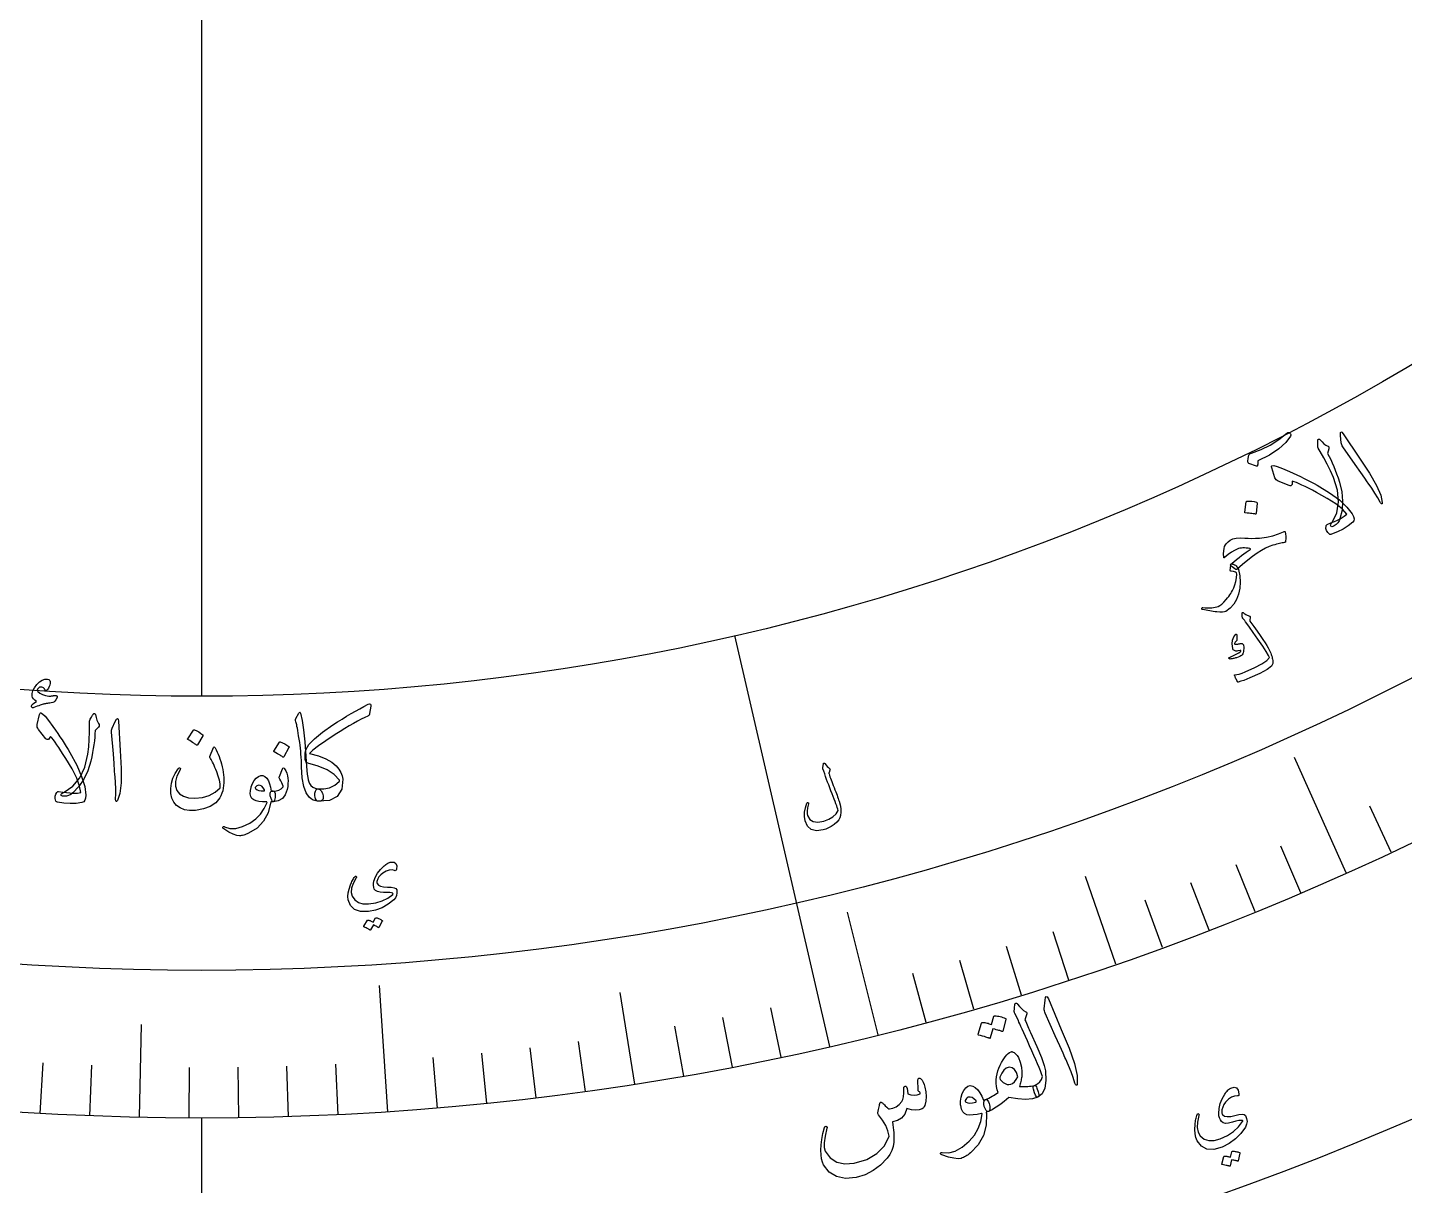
# Model space of a CAD drawing. Header units: millimetres. Extents: x -92 to 92, y -92 to 120.
# Drawn here: x -4.59 to 31.66, y -75.31 to -44.84 of the extents above; entities that cross this region are included whole.
import ezdxf

# ---------------------------------------------------------------- set-up
doc = ezdxf.new("R2010")
doc.units = ezdxf.units.MM
for name, color, linetype in [('ENGRAVE', 7, 'Continuous'), ('ENGRAVE_FINE', 8, 'Continuous'), ('TEXT', 5, 'Continuous')]:
    doc.layers.add(name, color=color, linetype=linetype)

msp = doc.modelspace()

# ---------------------------------------------------------------- linework, layer by layer
at = {"layer": 'ENGRAVE'}
for points in [[(0, -62.4375), (0, 62.4375)], [(16.5289, -71.6558), (14.034, -60.8399)], [(30.1245, -67.0841), (28.7604, -64.0464)], [(24.0598, -69.4902), (23.2609, -67.1826)], [(17.7999, -71.3507), (16.9939, -68.1198)], [(4.8979, -73.3742), (4.6761, -70.0516)], [(11.3953, -72.6492), (11.0169, -70.2367)], [(-1.6394, -73.5192), (-1.5849, -71.0778)], [(0, -83.7125), (0, -73.5375)]]:
    msp.add_lwpolyline(points, dxfattribs=at)
for radius in [90.65, 90.65, 88.2219, 83.7125, 83.7125, 80.1513, 73.5375, 73.5375, 69.6525, 62.4375, 62.4375]:
    msp.add_circle((0, 0), radius, dxfattribs=at)
at = {"layer": 'ENGRAVE_FINE'}
for points in [[(31.3097, -66.5392), (30.7425, -65.334)], [(28.9295, -67.608), (28.4055, -66.3834)], [(27.7252, -68.1108), (27.223, -66.8771)], [(26.5119, -68.5922), (26.0317, -67.3497)], [(25.29, -69.052), (24.8319, -67.8013)], [(22.8219, -69.9065), (22.4085, -68.6403)], [(21.5765, -70.3009), (21.1857, -69.0275)], [(20.3241, -70.6731), (19.956, -69.393)], [(19.0651, -71.0231), (18.7198, -69.7367)], [(15.2526, -71.9383), (14.9763, -70.6353)], [(13.9712, -72.1981), (13.7181, -70.8904)], [(12.6853, -72.4351), (12.4555, -71.1231)], [(8.8045, -73.0085), (8.645, -71.6861)], [(10.1015, -72.8404), (9.9186, -71.521)], [(-4.2534, -73.4144), (-4.1764, -72.0846)], [(3.5919, -73.4497), (3.5268, -72.1193)], [(6.2022, -73.2755), (6.0899, -71.9482)], [(7.5046, -73.1536), (7.3687, -71.8285)], [(-2.9469, -73.4784), (-2.8935, -72.1475)], [(-0.3313, -73.5368), (-0.3253, -72.2048)], [(0.9769, -73.531), (0.9592, -72.1991)], [(2.2848, -73.502), (2.2434, -72.1706)]]:
    msp.add_lwpolyline(points, dxfattribs=at)
at = {"layer": 'TEXT'}
for points in [[(28.5626, -55.5128), (28.5836, -55.4991), (28.604, -55.4941), (28.6238, -55.4978), (28.643, -55.5101), (28.6578, -55.5278), (28.6647, -55.5474), (28.6637, -55.5689), (28.6546, -55.5923), (28.5297, -55.7627), (28.3453, -55.9289), (28.1014, -56.0902), (27.7979, -56.2458), (27.7981, -56.2772), (27.7969, -56.3057), (27.7944, -56.3314), (27.7904, -56.3543), (27.7854, -56.3708), (27.7782, -56.3813), (27.769, -56.3858), (27.7577, -56.3844), (27.5631, -56.3124), (27.5424, -56.2929), (27.5348, -56.2495), (27.5405, -56.1822), (27.5592, -56.091), (27.568, -56.0736), (27.5822, -56.0588), (27.6019, -56.0465), (27.627, -56.0367), (27.882, -55.9451), (28.1231, -55.8271), (28.3501, -55.6829), (28.5626, -55.5128)], [(29.9587, -57.7644), (29.9338, -57.8238), (29.8997, -57.8751), (29.8565, -57.9184), (29.8042, -57.9535), (29.7714, -57.9681), (29.7458, -57.9746), (29.7277, -57.9729), (29.7169, -57.9631), (29.713, -57.9452), (29.7173, -57.9224), (29.7296, -57.8945), (29.7499, -57.8616), (29.8739, -57.606), (29.9209, -57.324), (29.8911, -57.0158), (29.7851, -56.6816), (29.7084, -56.5045), (29.6246, -56.3315), (29.5339, -56.1626), (29.4362, -55.9978), (29.4078, -55.9501), (29.3879, -55.9108), (29.3762, -55.88), (29.3729, -55.8577), (29.3738, -55.8253), (29.3744, -55.7966), (29.3749, -55.7716), (29.375, -55.7503), (29.3752, -55.7325), (29.3754, -55.7182), (29.3757, -55.7074), (29.3762, -55.7001), (29.3792, -55.6894), (29.3835, -55.6812), (29.389, -55.6754), (29.3959, -55.672), (29.406, -55.6708), (29.4147, -55.6718), (29.4219, -55.6748), (29.4277, -55.68), (29.4867, -55.7425), (29.5382, -55.7908), (29.5822, -55.8249), (29.6187, -55.8447), (29.6457, -55.8584), (29.6624, -55.8765), (29.669, -55.8992), (29.6655, -55.9263), (29.632, -56.0469), (29.6751, -56.1252), (29.7168, -56.208), (29.7572, -56.2953), (29.7962, -56.3871), (29.8341, -56.4835), (29.8711, -56.5845), (29.9073, -56.6902), (29.9425, -56.8006), (30.0044, -57.0586), (30.0278, -57.3052), (30.0126, -57.5405), (29.9587, -57.7644)], [(29.9734, -55.5733), (29.9716, -55.5084), (29.9826, -55.4793), (30.0065, -55.486), (30.0431, -55.5285), (30.471, -56.1697), (30.7332, -56.5635), (30.9213, -56.8896), (31.0349, -57.1484), (31.0735, -57.3399), (31.0716, -57.3583), (31.0673, -57.37), (31.0607, -57.3749), (31.0519, -57.373), (31.0426, -57.3676), (31.0335, -57.3589), (31.0244, -57.3471), (31.0154, -57.3322), (30.9508, -57.2128), (30.8768, -57.0892), (30.7934, -56.9614), (30.7006, -56.8292), (30.6771, -56.7943), (30.6125, -56.7006), (30.5069, -56.548), (30.3604, -56.3364), (30.0318, -55.8692), (30.0162, -55.8434), (30.0043, -55.8182), (29.9963, -55.7936), (29.9922, -55.7696)], [(29.6194, -57.918), (29.7201, -57.877), (29.8104, -57.8379), (29.8901, -57.8008), (29.9594, -57.7657), (30.0185, -57.7328), (30.0675, -57.702), (30.1067, -57.6735), (30.1359, -57.6473), (30.0227, -57.516), (29.8521, -57.3767), (29.6244, -57.2287), (29.3402, -57.0717), (29.2321, -57.0158), (29.132, -56.965), (29.0401, -56.9195), (28.9562, -56.8793), (28.8804, -56.8446), (28.8129, -56.8155), (28.7535, -56.7922), (28.7022, -56.7745), (28.6976, -56.8681), (28.6845, -56.8857), (28.6681, -56.8953), (28.6486, -56.8968), (28.6258, -56.8902), (28.332, -56.7782), (28.3021, -56.7622), (28.2776, -56.7414), (28.2583, -56.7158), (28.2444, -56.6853), (28.1612, -56.4222), (28.1562, -56.4033), (28.1554, -56.3884), (28.1587, -56.3775), (28.1662, -56.3707), (28.2158, -56.3684), (28.3089, -56.393), (28.4455, -56.4441), (28.626, -56.5217), (28.7266, -56.5667), (28.8247, -56.6118), (28.9203, -56.657), (29.0133, -56.7024), (29.1038, -56.7479), (29.1916, -56.7936), (29.2769, -56.8395), (29.3596, -56.8855), (29.6809, -57.0819), (29.9424, -57.2721), (30.1435, -57.457), (30.2836, -57.6371), (30.3182, -57.7077), (30.332, -57.7683), (30.325, -57.8191), (30.2971, -57.86), (30.177, -57.9559), (30.0428, -58.0401), (29.8945, -58.1127), (29.7322, -58.1734), (29.717, -58.1784), (29.7036, -58.1801), (29.6922, -58.1787), (29.6828, -58.1741), (29.6352, -58.1256), (29.6044, -58.0742), (29.5903, -58.0201), (29.5929, -57.9632), (29.5971, -57.9445), (29.6029, -57.9308), (29.6103, -57.9219), (29.6194, -57.918)], [(27.4886, -57.3233), (27.4903, -57.3181), (27.4942, -57.3137), (27.5001, -57.31), (27.5081, -57.307), (27.5727, -57.3033), (27.6367, -57.306), (27.6999, -57.315), (27.7624, -57.3305), (27.7695, -57.334), (27.7741, -57.3387), (27.7764, -57.3446), (27.7761, -57.3517), (27.7487, -57.6293), (27.7463, -57.6368), (27.7406, -57.6411), (27.7317, -57.6421), (27.7195, -57.6399), (27.7089, -57.6381), (27.6924, -57.6356), (27.6701, -57.6324), (27.6418, -57.6286), (27.6073, -57.6243), (27.5663, -57.6196), (27.5187, -57.6146), (27.4645, -57.6092), (27.4569, -57.6076), (27.452, -57.6047), (27.45, -57.6005), (27.4508, -57.5949)], [(28.5189, -58.1224), (28.5243, -58.1526), (28.5285, -58.1831), (28.5315, -58.2137), (28.5333, -58.2444), (28.5335, -58.2753), (28.532, -58.3061), (28.5286, -58.337), (28.5236, -58.3678), (28.5206, -58.3777), (28.5146, -58.3852), (28.5056, -58.3903), (28.4937, -58.3928), (28.4674, -58.3967), (28.4377, -58.4018), (28.4047, -58.4081), (28.3683, -58.4155), (28.3287, -58.4245), (28.2861, -58.4354), (28.2405, -58.4481), (28.1919, -58.4626), (28.0983, -58.4955), (27.9983, -58.5417), (27.8918, -58.6012), (27.7787, -58.674), (27.6586, -58.7599), (27.5313, -58.8588), (27.3965, -58.9706), (27.2542, -59.0954), (27.2398, -59.1036), (27.2185, -59.1007), (27.1903, -59.0867), (27.1554, -59.0616), (27.1235, -59.0346), (27.1004, -59.0136), (27.0861, -58.9984), (27.0805, -58.9891), (27.0808, -58.9812), (27.0824, -58.9744), (27.0854, -58.9687), (27.0898, -58.9641), (27.1654, -58.9012), (27.2374, -58.8422), (27.3056, -58.7871), (27.3703, -58.736), (27.4315, -58.6892), (27.4894, -58.647), (27.5441, -58.6096), (27.5955, -58.5768), (27.6054, -58.5691), (27.6078, -58.5624), (27.6029, -58.5565), (27.5905, -58.5515), (27.5401, -58.5426), (27.4922, -58.5367), (27.4468, -58.5337), (27.4038, -58.5336), (27.3632, -58.5365), (27.3246, -58.5425), (27.2882, -58.5516), (27.2538, -58.5638), (27.1843, -58.5981), (27.1061, -58.647), (27.019, -58.7107), (26.9231, -58.789), (26.92, -58.793), (26.9166, -58.7954), (26.9129, -58.7962), (26.9089, -58.7955), (26.9052, -58.7935), (26.9024, -58.7907), (26.9005, -58.787), (26.8995, -58.7825), (26.896, -58.6894), (26.8983, -58.6108), (26.9063, -58.5468), (26.92, -58.4974), (26.9424, -58.4564), (26.9749, -58.4152), (27.0174, -58.3735), (27.07, -58.3314), (27.1372, -58.2961), (27.2233, -58.2747), (27.3284, -58.2672), (27.4527, -58.2735), (27.5449, -58.2805), (27.6402, -58.2828), (27.7386, -58.2805), (27.8401, -58.2735), (28.0223, -58.2485), (28.1888, -58.2127), (28.3394, -58.1663), (28.4741, -58.1094), (28.4917, -58.103), (28.505, -58.103), (28.5141, -58.1095), (28.5189, -58.1224)], [(27.0821, -58.9849), (27.0867, -58.9696), (27.0966, -58.9601), (27.1118, -58.9564), (27.1322, -58.9584), (27.1581, -58.9653), (27.1826, -58.9758), (27.2058, -58.9899), (27.2276, -59.0076), (27.2466, -59.0271), (27.2625, -59.0493), (27.2753, -59.0742), (27.285, -59.1019), (27.3202, -59.2714), (27.3328, -59.4361), (27.3229, -59.596), (27.2902, -59.7511), (27.2361, -59.8939), (27.1616, -60.0169), (27.0669, -60.12), (26.9521, -60.2032), (26.9186, -60.2149), (26.8681, -60.2209), (26.8007, -60.2212), (26.7163, -60.2156), (26.6707, -60.2112), (26.6247, -60.2057), (26.5782, -60.199), (26.5312, -60.1913), (26.4839, -60.1828), (26.4365, -60.1739), (26.389, -60.1646), (26.3413, -60.1549), (26.3316, -60.1517), (26.3251, -60.1458), (26.3218, -60.1372), (26.3216, -60.1259), (26.3245, -60.1151), (26.3301, -60.1077), (26.3386, -60.1037), (26.3499, -60.1033), (26.4143, -60.1073), (26.4746, -60.1092), (26.5307, -60.1091), (26.5827, -60.1069), (26.631, -60.1025), (26.6758, -60.0957), (26.7171, -60.0865), (26.755, -60.075), (26.7994, -60.0507), (26.8496, -60.0113), (26.9057, -59.9568), (26.9675, -59.8871), (26.9995, -59.8483), (27.0295, -59.8098), (27.0573, -59.7715), (27.0831, -59.7335), (27.1066, -59.6956), (27.128, -59.6576), (27.1471, -59.6196), (27.1639, -59.5814), (27.1937, -59.5011), (27.2173, -59.4141), (27.2346, -59.3204), (27.2457, -59.2201), (27.2374, -59.1931), (27.2089, -59.1723), (27.1604, -59.1578), (27.0917, -59.1494), (27.0826, -59.148), (27.0764, -59.1444), (27.0731, -59.1386), (27.0727, -59.1306)], [(27.4191, -60.2412), (27.4388, -60.2568), (27.4586, -60.2711), (27.4783, -60.2841), (27.4981, -60.2958), (27.5179, -60.3062), (27.5379, -60.3152), (27.5582, -60.3228), (27.5787, -60.329), (27.5876, -60.3337), (27.5933, -60.3413), (27.5959, -60.3518), (27.5952, -60.3651), (27.5876, -60.4375), (27.5871, -60.4452), (27.5871, -60.4515), (27.5877, -60.4564), (27.5887, -60.4599), (27.6899, -60.5999), (27.7805, -60.7268), (27.8603, -60.8407), (27.9294, -60.9415), (27.9877, -61.0292), (28.0347, -61.1037), (28.0707, -61.1652), (28.0954, -61.2135), (28.1381, -61.3065), (28.15, -61.3368), (28.1605, -61.3678), (28.1696, -61.3996), (28.1773, -61.4321), (28.1836, -61.4655), (28.1882, -61.4998), (28.1912, -61.535), (28.1926, -61.571), (28.1557, -61.6423), (28.0428, -61.7306), (27.8536, -61.8355), (27.5881, -61.9563), (27.5035, -61.9905), (27.4244, -62.0198), (27.3506, -62.0444), (27.2821, -62.0643), (27.2751, -62.0643), (27.2693, -62.0625), (27.2646, -62.0587), (27.2611, -62.053), (27.2465, -62.0245), (27.2334, -61.9984), (27.2219, -61.9748), (27.2118, -61.9537), (27.2032, -61.9349), (27.1958, -61.918), (27.1898, -61.9031), (27.185, -61.8902), (27.1828, -61.8828), (27.1836, -61.8777), (27.1874, -61.8751), (27.1943, -61.8747), (27.245, -61.8685), (27.3071, -61.853), (27.3805, -61.8281), (27.4653, -61.7938), (27.7144, -61.6823), (27.9037, -61.5827), (28.0333, -61.4956), (28.1033, -61.4213), (28.0767, -61.3635), (28.0169, -61.2638), (27.924, -61.1222), (27.798, -60.9384), (27.6704, -60.7551), (27.5735, -60.6166), (27.5071, -60.5231), (27.471, -60.4745), (27.4607, -60.4614), (27.451, -60.4492), (27.4421, -60.4378), (27.4337, -60.4272), (27.4261, -60.4176), (27.4193, -60.4091), (27.4132, -60.4017), (27.408, -60.3953), (27.3975, -60.381), (27.3902, -60.3661), (27.386, -60.3507), (27.385, -60.3347), (27.3876, -60.2463), (27.3883, -60.2401), (27.39, -60.2355), (27.3927, -60.2324), (27.3963, -60.2308), (27.4019, -60.2313), (27.4076, -60.2332), (27.4133, -60.2365), (27.4191, -60.2412)], [(27.221, -60.8072), (27.2247, -60.8061), (27.2284, -60.8062), (27.2321, -60.8074), (27.2357, -60.8098), (27.2377, -60.8125), (27.2394, -60.8156), (27.2407, -60.8191), (27.2417, -60.8231), (27.2473, -60.9419), (27.247, -60.9543), (27.2455, -60.9645), (27.2426, -60.9723), (27.2384, -60.9779), (27.2178, -60.9953), (27.2015, -61.0132), (27.1898, -61.0317), (27.1826, -61.0508), (27.1831, -61.0589), (27.1899, -61.0647), (27.2031, -61.0683), (27.2227, -61.0696), (27.2349, -61.0685), (27.2474, -61.0671), (27.2601, -61.0653), (27.2731, -61.0631), (27.2864, -61.0604), (27.3003, -61.0572), (27.3146, -61.0535), (27.3294, -61.0493), (27.3864, -61.048), (27.4203, -61.0824), (27.4311, -61.1527), (27.4186, -61.2588), (27.4091, -61.293), (27.3976, -61.3214), (27.3841, -61.3442), (27.3687, -61.3612), (27.3495, -61.3751), (27.321, -61.3899), (27.2833, -61.4056), (27.2364, -61.4223), (27.2122, -61.4303), (27.1889, -61.4371), (27.1664, -61.4426), (27.1448, -61.4469), (27.1243, -61.4502), (27.1049, -61.4531), (27.0868, -61.4554), (27.0698, -61.4571), (27.0584, -61.456), (27.0492, -61.4531), (27.0424, -61.4482), (27.0379, -61.4415), (27.0358, -61.4335), (27.037, -61.4265), (27.0415, -61.4207), (27.0494, -61.4159), (27.0751, -61.4025), (27.1045, -61.3876), (27.1375, -61.3715), (27.1742, -61.3539), (27.2427, -61.3211), (27.2949, -61.2929), (27.331, -61.2692), (27.351, -61.2502), (27.353, -61.2465), (27.3534, -61.2428), (27.352, -61.239), (27.3488, -61.2351), (27.3459, -61.2331), (27.3417, -61.232), (27.3362, -61.2318), (27.3294, -61.2324), (27.2684, -61.2435), (27.2424, -61.2471), (27.2189, -61.2473), (27.1979, -61.244), (27.1794, -61.2374), (27.1619, -61.2277), (27.1487, -61.2156), (27.1398, -61.201), (27.1352, -61.1839), (27.1219, -61.0607), (27.1317, -60.9569), (27.1648, -60.8724), (27.221, -60.8072)], [(-3.9203, -62.6049), (-3.9603, -62.61), (-3.9974, -62.6149), (-4.0317, -62.6196), (-4.0631, -62.6241), (-4.0915, -62.6285), (-4.1167, -62.6331), (-4.1386, -62.638), (-4.1574, -62.643), (-4.1764, -62.6489), (-4.1994, -62.6563), (-4.2263, -62.6652), (-4.2571, -62.6755), (-4.2919, -62.6876), (-4.3306, -62.7015), (-4.3733, -62.7173), (-4.42, -62.7349), (-4.4389, -62.7399), (-4.4546, -62.7388), (-4.4673, -62.7316), (-4.4769, -62.7183), (-4.4809, -62.6872), (-4.4607, -62.6527), (-4.4163, -62.6149), (-4.3477, -62.5735), (-4.3957, -62.5407), (-4.4313, -62.5064), (-4.4546, -62.4706), (-4.4656, -62.4333), (-4.4634, -62.3646), (-4.4418, -62.2913), (-4.4011, -62.2135), (-4.3412, -62.1312), (-4.2717, -62.0584), (-4.2021, -62.0096), (-4.1323, -61.9847), (-4.0623, -61.9836), (-4.0241, -61.9963), (-3.999, -62.0191), (-3.987, -62.0521), (-3.988, -62.0952), (-3.9978, -62.1412), (-4.0118, -62.1831), (-4.0302, -62.2208), (-4.0528, -62.2542), (-4.0747, -62.2773), (-4.0943, -62.2869), (-4.1115, -62.2828), (-4.1262, -62.2651), (-4.1427, -62.2391), (-4.1626, -62.2195), (-4.1859, -62.2064), (-4.2127, -62.1997), (-4.2411, -62.1977), (-4.2666, -62.2023), (-4.2892, -62.2133), (-4.3087, -62.2308), (-4.3237, -62.2525), (-4.3291, -62.2733), (-4.325, -62.2932), (-4.3113, -62.3123), (-4.2584, -62.3589), (-4.1925, -62.3949), (-4.1137, -62.4204), (-4.022, -62.4352), (-4.014, -62.4354), (-4.0049, -62.4351), (-3.9949, -62.4343), (-3.9839, -62.4329), (-3.9719, -62.4312), (-3.959, -62.4294), (-3.9451, -62.4275), (-3.9303, -62.4253), (-3.9142, -62.4233), (-3.8997, -62.4214), (-3.8866, -62.4195), (-3.8752, -62.4178), (-3.865, -62.4164), (-3.856, -62.4155), (-3.8482, -62.4151), (-3.8416, -62.4152), (-3.8292, -62.4173), (-3.8192, -62.422), (-3.8117, -62.4294), (-3.8066, -62.4393), (-3.8036, -62.4487), (-3.8024, -62.4576), (-3.8031, -62.466), (-3.8057, -62.4739), (-3.8385, -62.5288), (-3.8686, -62.5689), (-3.8958, -62.5943), (-3.9203, -62.6049)], [(2.8349, -63.9399), (3.0694, -64.0057), (3.2645, -64.0817), (3.4201, -64.1683), (3.5362, -64.2658), (3.6081, -64.354), (3.661, -64.4424), (3.6949, -64.5311), (3.7096, -64.62), (3.6828, -64.8854), (3.5671, -65.0713), (3.3621, -65.1773), (3.0682, -65.2026), (3.047, -65.1981), (3.0279, -65.1856), (3.0107, -65.1653), (2.9956, -65.1369), (2.9812, -65.0962), (2.9737, -65.0572), (2.973, -65.0198), (2.9791, -64.984), (2.9947, -64.9331), (3.0121, -64.8978), (3.0315, -64.8781), (3.0528, -64.874), (3.2153, -64.8757), (3.364, -64.8437), (3.4985, -64.7779), (3.6186, -64.6785), (3.6258, -64.6705), (3.6296, -64.663), (3.6298, -64.6561), (3.6265, -64.6499), (3.486, -64.5007), (3.2998, -64.3756), (3.0679, -64.2742), (2.7902, -64.1959), (2.7609, -64.1812), (2.7392, -64.1502), (2.7249, -64.1028), (2.7181, -64.039), (2.7176, -63.9824), (2.7213, -63.9315), (2.7291, -63.8863), (2.7409, -63.8468), (2.8223, -63.7103), (2.9684, -63.5559), (3.1787, -63.383), (3.4525, -63.191), (3.5746, -63.1121), (3.6949, -63.0364), (3.8134, -62.9639), (3.9302, -62.8947), (4.0452, -62.8286), (4.1584, -62.7658), (4.27, -62.7062), (4.3799, -62.6498), (4.4153, -62.6387), (4.4388, -62.6425), (4.4505, -62.6613), (4.4502, -62.6951), (4.4185, -62.8952), (4.4134, -62.9158), (4.4043, -62.9331), (4.3911, -62.9472), (4.3738, -62.958), (4.2888, -62.9981), (4.1972, -63.0442), (4.099, -63.0963), (3.994, -63.1543), (3.8826, -63.2185), (3.7647, -63.2889), (3.6405, -63.3655), (3.5097, -63.4483), (3.2651, -63.6076), (3.0707, -63.7424), (2.9272, -63.853), (2.8349, -63.9399)], [(-3.7666, -64.9431), (-3.659, -64.9588), (-3.5614, -64.9708), (-3.4738, -64.9792), (-3.3963, -64.9839), (-3.3287, -64.9854), (-3.2708, -64.9837), (-3.2226, -64.979), (-3.1842, -64.9712), (-3.2154, -64.8006), (-3.292, -64.594), (-3.4135, -64.3512), (-3.5791, -64.072), (-3.6441, -63.969), (-3.7047, -63.8746), (-3.7609, -63.7888), (-3.8129, -63.7117), (-3.8607, -63.6434), (-3.9043, -63.5841), (-3.9437, -63.5339), (-3.979, -63.4928), (-4.0303, -63.5712), (-4.0505, -63.5797), (-4.0695, -63.5796), (-4.0871, -63.5711), (-4.1034, -63.5539), (-4.3001, -63.3085), (-4.3178, -63.2797), (-4.3284, -63.2493), (-4.332, -63.2174), (-4.3286, -63.1841), (-4.2673, -62.9151), (-4.262, -62.8962), (-4.2552, -62.8829), (-4.2468, -62.8753), (-4.2369, -62.8732), (-4.1929, -62.8963), (-4.1251, -62.9646), (-4.0331, -63.0779), (-3.9167, -63.2361), (-3.8527, -63.3259), (-3.7909, -63.4144), (-3.7314, -63.5018), (-3.6741, -63.588), (-3.6192, -63.6731), (-3.5665, -63.7569), (-3.5162, -63.8396), (-3.4681, -63.9212), (-3.2904, -64.2531), (-3.1612, -64.5496), (-3.0813, -64.8109), (-3.0516, -65.0371), (-3.0574, -65.1154), (-3.0762, -65.1747), (-3.108, -65.215), (-3.1528, -65.2362), (-3.3048, -65.2581), (-3.4632, -65.2628), (-3.6278, -65.2503), (-3.7986, -65.2206), (-3.8142, -65.2171), (-3.8266, -65.2119), (-3.8357, -65.2049), (-3.8415, -65.1961), (-3.858, -65.1302), (-3.8587, -65.0703), (-3.8434, -65.0165), (-3.8123, -64.9687), (-3.7993, -64.9548), (-3.7873, -64.9458), (-3.7764, -64.942), (-3.7666, -64.9431)], [(-3.3962, -64.9824), (-3.4478, -65.021), (-3.5032, -65.0481), (-3.5623, -65.0635), (-3.6252, -65.0673), (-3.6609, -65.0633), (-3.6862, -65.056), (-3.701, -65.0454), (-3.7054, -65.0314), (-3.6996, -65.0141), (-3.6844, -64.9965), (-3.6597, -64.9787), (-3.6255, -64.9606), (-3.3892, -64.8029), (-3.2059, -64.5835), (-3.0757, -64.3026), (-2.998, -63.9607), (-2.9745, -63.7691), (-2.9592, -63.5775), (-2.952, -63.3859), (-2.9528, -63.1943), (-2.9531, -63.1388), (-2.9505, -63.0949), (-2.9449, -63.0624), (-2.9365, -63.0414), (-2.9194, -63.014), (-2.9043, -62.9896), (-2.8912, -62.9682), (-2.8803, -62.9499), (-2.8712, -62.9346), (-2.8637, -62.9224), (-2.858, -62.9133), (-2.8539, -62.9072), (-2.8459, -62.8995), (-2.838, -62.8946), (-2.8303, -62.8924), (-2.8227, -62.8929), (-2.8133, -62.8971), (-2.8063, -62.9023), (-2.8016, -62.9086), (-2.7993, -62.9159), (-2.7801, -62.9997), (-2.7601, -63.0674), (-2.7394, -63.1191), (-2.7179, -63.1547), (-2.7016, -63.1801), (-2.6963, -63.2042), (-2.7021, -63.2271), (-2.7189, -63.2487), (-2.8088, -63.3358), (-2.8113, -63.4251), (-2.8172, -63.5177), (-2.8266, -63.6134), (-2.8394, -63.7123), (-2.8555, -63.8146), (-2.8746, -63.9205), (-2.897, -64.0299), (-2.9224, -64.1429), (-2.9996, -64.3968), (-3.1043, -64.6214), (-3.2364, -64.8166), (-3.3962, -64.9824)], [(-2.2746, -63.1001), (-2.2433, -63.0432), (-2.2191, -63.0237), (-2.202, -63.0416), (-2.1918, -63.0968), (-2.1473, -63.8663), (-2.1205, -64.3386), (-2.1233, -64.7151), (-2.1563, -64.9958), (-2.2199, -65.1805), (-2.2309, -65.1954), (-2.2405, -65.2033), (-2.2486, -65.2042), (-2.2553, -65.1981), (-2.2605, -65.1887), (-2.2641, -65.1767), (-2.2659, -65.1619), (-2.2661, -65.1445), (-2.2614, -65.0088), (-2.2627, -64.8648), (-2.2699, -64.7123), (-2.2831, -64.5513), (-2.2857, -64.5093), (-2.294, -64.3958), (-2.3078, -64.2107), (-2.3271, -63.9541), (-2.3741, -63.3849), (-2.3745, -63.3547), (-2.3719, -63.327), (-2.3663, -63.3017), (-2.3578, -63.2789)], [(3.0559, -64.8738), (3.1061, -64.8906), (3.1459, -64.9275), (3.1753, -64.9845), (3.1943, -65.0616), (3.1965, -65.1264), (3.1768, -65.1715), (3.135, -65.1968), (3.0714, -65.2024), (2.9999, -65.1924), (2.9346, -65.1711), (2.8756, -65.1384), (2.8229, -65.0945), (2.7441, -64.9816), (2.6856, -64.811), (2.6473, -64.5827), (2.6292, -64.2967), (2.6266, -64.2099), (2.6229, -64.1249), (2.6181, -64.0417), (2.6123, -63.9603), (2.6054, -63.8809), (2.5974, -63.8038), (2.5883, -63.7288), (2.5782, -63.656), (2.564, -63.5637), (2.5507, -63.4799), (2.5384, -63.4048), (2.5269, -63.3382), (2.5165, -63.2806), (2.507, -63.2324), (2.4985, -63.1936), (2.4909, -63.1641), (2.478, -63.1148), (2.4713, -63.0755), (2.4707, -63.0461), (2.4763, -63.0267), (2.559, -62.8791), (2.5711, -62.8637), (2.5818, -62.8594), (2.5911, -62.8661), (2.5989, -62.8838), (2.6443, -63.0718), (2.6823, -63.3232), (2.7129, -63.638), (2.7358, -64.0163), (2.7442, -64.1562), (2.7537, -64.2817), (2.7645, -64.3929), (2.7764, -64.4897), (2.7894, -64.5719), (2.8036, -64.6394), (2.8189, -64.6922), (2.8354, -64.7302), (2.8736, -64.7851), (2.9231, -64.8274), (2.9839, -64.857), (3.0559, -64.8738)], [(-0.2166, -63.3287), (-0.2128, -63.3248), (-0.2074, -63.3225), (-0.2005, -63.3217), (-0.1921, -63.3225), (-0.1325, -63.3473), (-0.0763, -63.3776), (-0.0235, -63.4133), (0.0258, -63.4544), (0.0306, -63.4607), (0.0328, -63.4669), (0.0322, -63.4732), (0.0289, -63.4795), (-0.1161, -63.7175), (-0.1215, -63.7231), (-0.1284, -63.7245), (-0.1369, -63.7215), (-0.1469, -63.7143), (-0.1556, -63.708), (-0.1693, -63.6986), (-0.188, -63.686), (-0.2116, -63.6702), (-0.2407, -63.6513), (-0.2755, -63.6293), (-0.316, -63.604), (-0.3623, -63.5756), (-0.3684, -63.5708), (-0.3715, -63.5661), (-0.3714, -63.5614), (-0.3683, -63.5567)], [(0.3537, -63.7981), (0.3799, -63.8508), (0.4054, -63.9058), (0.4301, -63.9633), (0.4542, -64.023), (0.4772, -64.0855), (0.4986, -64.1511), (0.5186, -64.2199), (0.5371, -64.2918), (0.5531, -64.3635), (0.5656, -64.4345), (0.5746, -64.505), (0.5802, -64.575), (0.5822, -64.6446), (0.5806, -64.714), (0.5756, -64.7833), (0.5669, -64.8524), (0.5522, -64.925), (0.5319, -64.9921), (0.506, -65.0538), (0.4745, -65.1101), (0.3666, -65.2382), (0.2237, -65.3362), (0.0458, -65.4037), (-0.1668, -65.4406), (-0.3206, -65.4437), (-0.4552, -65.4227), (-0.5706, -65.3778), (-0.6665, -65.3089), (-0.7381, -65.2208), (-0.7868, -65.118), (-0.8128, -65.0006), (-0.816, -64.8685), (-0.7964, -64.729), (-0.757, -64.5951), (-0.6979, -64.4669), (-0.6192, -64.3443), (-0.6068, -64.3304), (-0.5949, -64.3226), (-0.5833, -64.3212), (-0.5723, -64.326), (-0.562, -64.3359), (-0.5592, -64.3496), (-0.5639, -64.3672), (-0.576, -64.3886), (-0.6548, -64.5432), (-0.6946, -64.6828), (-0.6951, -64.8075), (-0.6562, -64.9174), (-0.5836, -65.0058), (-0.4804, -65.0693), (-0.3464, -65.1077), (-0.1817, -65.1209), (0.0172, -65.1018), (0.1943, -65.0496), (0.3493, -64.9646), (0.482, -64.8468), (0.4848, -64.8427), (0.4867, -64.8366), (0.4878, -64.8286), (0.4881, -64.8186), (0.483, -64.7401), (0.4657, -64.6488), (0.4362, -64.5446), (0.3946, -64.4276), (0.3713, -64.3687), (0.3487, -64.3139), (0.3271, -64.2632), (0.3062, -64.2166), (0.286, -64.1743), (0.2662, -64.1365), (0.2468, -64.1032), (0.2279, -64.0743), (0.2189, -64.0593), (0.2138, -64.0454), (0.2126, -64.0327), (0.2153, -64.0211), (0.3073, -63.7889), (0.3159, -63.7753), (0.3265, -63.7724), (0.3391, -63.7799), (0.3537, -63.7981)], [(2.0436, -63.6472), (2.0474, -63.6431), (2.0527, -63.6406), (2.0596, -63.6396), (2.0681, -63.6401), (2.1289, -63.6628), (2.1864, -63.691), (2.2407, -63.7248), (2.2918, -63.7641), (2.2968, -63.7702), (2.2992, -63.7764), (2.2988, -63.7827), (2.2957, -63.7891), (2.1585, -64.0321), (2.1532, -64.038), (2.1463, -64.0396), (2.1377, -64.0369), (2.1274, -64.03), (2.1184, -64.024), (2.1043, -64.0151), (2.0851, -64.0032), (2.0608, -63.9883), (2.0309, -63.9705), (1.9952, -63.9496), (1.9535, -63.9259), (1.906, -63.8991), (1.8997, -63.8946), (1.8965, -63.89), (1.8963, -63.8853), (1.8993, -63.8805)], [(2.0443, -64.5468), (2.1255, -64.3498), (2.1376, -64.3281), (2.151, -64.32), (2.1657, -64.3256), (2.1815, -64.3448), (2.2116, -64.4031), (2.2356, -64.4641), (2.2535, -64.5278), (2.2652, -64.5943), (2.2706, -64.664), (2.2694, -64.7372), (2.2617, -64.814), (2.2474, -64.8943), (2.1998, -65.0303), (2.122, -65.1289), (2.0139, -65.19), (1.8757, -65.2133), (1.8594, -65.2038), (1.8422, -65.1743), (1.824, -65.1248), (1.8049, -65.0554), (1.7989, -65.0182), (1.7991, -64.9874), (1.8053, -64.9632), (1.8176, -64.9454), (1.8276, -64.9384), (1.8393, -64.9338), (1.8526, -64.9315), (1.8676, -64.9314), (1.9546, -64.9261), (2.0297, -64.9062), (2.093, -64.8716), (2.1443, -64.8226), (2.1465, -64.8188), (2.1471, -64.8138), (2.1461, -64.8078), (2.1435, -64.8006), (2.1297, -64.7568), (2.11, -64.7124), (2.0844, -64.6674), (2.053, -64.6218), (2.0426, -64.6045), (2.0378, -64.5862), (2.0383, -64.567), (2.0443, -64.5468)], [(16.3615, -64.2154), (16.3634, -64.2083), (16.3668, -64.2027), (16.3716, -64.1987), (16.3778, -64.1961), (16.3846, -64.1956), (16.3909, -64.1977), (16.3968, -64.2022), (16.4023, -64.2093), (16.4327, -64.251), (16.4628, -64.286), (16.4925, -64.3144), (16.5218, -64.3361), (16.5309, -64.3443), (16.5357, -64.3552), (16.5362, -64.3688), (16.5323, -64.3852), (16.5292, -64.3934), (16.5263, -64.4012), (16.5236, -64.4088), (16.5211, -64.4161), (16.5187, -64.4229), (16.5164, -64.4291), (16.5143, -64.4348), (16.5123, -64.4399), (16.5091, -64.4491), (16.5077, -64.4594), (16.5082, -64.4708), (16.5107, -64.4834), (16.522, -64.5178), (16.5349, -64.5551), (16.5493, -64.5954), (16.5654, -64.6387), (16.5828, -64.6849), (16.6016, -64.7342), (16.6217, -64.7865), (16.6431, -64.8419), (16.6653, -64.8969), (16.6858, -64.9487), (16.7046, -64.9974), (16.7215, -65.0428), (16.7369, -65.0851), (16.7509, -65.1245), (16.7634, -65.1608), (16.7744, -65.1942), (16.803, -65.294), (16.8192, -65.3913), (16.8232, -65.4861), (16.8149, -65.5784), (16.7982, -65.6356), (16.7646, -65.6932), (16.7139, -65.7509), (16.646, -65.8089), (16.5699, -65.8619), (16.4965, -65.9042), (16.4257, -65.9357), (16.3577, -65.9565), (16.1792, -65.9755), (16.0398, -65.941), (15.9397, -65.8533), (15.8786, -65.7125), (15.8611, -65.6009), (15.8638, -65.4867), (15.8867, -65.3701), (15.9298, -65.2509), (15.9335, -65.2437), (15.938, -65.2387), (15.9434, -65.2359), (15.9495, -65.2353), (15.9564, -65.2362), (15.962, -65.2382), (15.9662, -65.2413), (15.9692, -65.2456), (15.9721, -65.2522), (15.9735, -65.259), (15.9733, -65.2659), (15.9716, -65.2729), (15.9473, -65.3749), (15.9341, -65.46), (15.932, -65.5281), (15.9411, -65.5792), (16.0014, -65.6794), (16.0933, -65.7372), (16.2167, -65.7524), (16.3716, -65.7249), (16.5051, -65.6758), (16.613, -65.6121), (16.6952, -65.534), (16.7517, -65.4415), (16.741, -65.4066), (16.7278, -65.366), (16.7118, -65.3197), (16.6932, -65.2678), (16.6718, -65.2102), (16.6474, -65.1467), (16.6201, -65.0773), (16.5899, -65.0021), (16.5596, -64.9243), (16.5301, -64.8476), (16.5015, -64.7721), (16.4737, -64.6976), (16.4469, -64.6243), (16.4212, -64.552), (16.3966, -64.4809), (16.3731, -64.4107), (16.3476, -64.3439), (16.346, -64.336), (16.3452, -64.3284), (16.3454, -64.3211), (16.3464, -64.3141)], [(1.8134, -65.2495), (1.7462, -65.5093), (1.6267, -65.7285), (1.4548, -65.9066), (1.2303, -66.0434), (1.1988, -66.0574), (1.1676, -66.07), (1.1367, -66.0812), (1.1063, -66.091), (1.0764, -66.0992), (1.0472, -66.1057), (1.0189, -66.1103), (0.9913, -66.1132), (0.9223, -66.1046), (0.8305, -66.0708), (0.7162, -66.0116), (0.5795, -65.927), (0.5648, -65.9148), (0.5562, -65.9029), (0.5535, -65.8914), (0.5568, -65.8802), (0.5643, -65.8715), (0.5742, -65.8675), (0.5866, -65.8682), (0.6014, -65.8735), (0.7429, -65.9169), (0.9013, -65.9147), (1.076, -65.8669), (1.2667, -65.7732), (1.4214, -65.6653), (1.5482, -65.5392), (1.647, -65.3952), (1.7181, -65.2333), (1.7173, -65.2276), (1.7154, -65.2232), (1.7124, -65.2199), (1.7082, -65.2179), (1.5992, -65.2144), (1.5063, -65.2041), (1.4294, -65.187), (1.3687, -65.1632), (1.3213, -65.1254), (1.2911, -65.0724), (1.2779, -65.0041), (1.2818, -64.9206), (1.2833, -64.9095), (1.2853, -64.8982), (1.2876, -64.8867), (1.2903, -64.8749), (1.2934, -64.8628), (1.2969, -64.8501), (1.3008, -64.8368), (1.305, -64.823), (1.34, -64.7327), (1.3832, -64.6576), (1.4343, -64.5975), (1.4936, -64.5525), (1.5546, -64.5272), (1.6111, -64.5262), (1.6631, -64.5495), (1.7107, -64.5973), (1.7531, -64.6643), (1.786, -64.7425), (1.8095, -64.832), (1.8235, -64.9327), (1.8297, -64.9324), (1.8357, -64.9319), (1.8415, -64.9313), (1.8471, -64.9304), (1.8527, -64.9296), (1.8584, -64.9289), (1.8644, -64.9285), (1.8706, -64.9282), (1.892, -64.9321), (1.9089, -64.9451), (1.9214, -64.9673), (1.9294, -64.9986), (1.9334, -65.0331), (1.9338, -65.0682), (1.9307, -65.1037), (1.9241, -65.1398), (1.915, -65.1716), (1.9044, -65.1944), (1.8923, -65.2083), (1.8788, -65.2132), (1.8188, -65.2149), (1.8186, -65.2206), (1.8176, -65.2282), (1.8159, -65.2379), (1.8134, -65.2495)], [(1.6527, -64.9028), (1.6183, -64.8462), (1.5811, -64.8066), (1.5413, -64.7839), (1.4988, -64.778), (1.4736, -64.7853), (1.4513, -64.7963), (1.4318, -64.8113), (1.4151, -64.83), (1.4099, -64.8399), (1.4093, -64.8505), (1.4135, -64.8618), (1.4224, -64.8738), (1.4554, -64.9014), (1.5029, -64.9197), (1.5646, -64.9287), (1.6408, -64.9281), (1.6486, -64.9264), (1.6532, -64.9216), (1.6546, -64.9137), (1.6527, -64.9028)], [(5.0773, -67.0274), (5.0084, -67.01), (4.9333, -67.0146), (4.852, -67.0414), (4.7644, -67.0902), (4.7097, -67.1346), (4.6651, -67.1861), (4.6306, -67.2448), (4.6062, -67.3106), (4.6042, -67.3235), (4.6049, -67.3368), (4.6082, -67.3505), (4.6141, -67.3645), (4.6503, -67.4067), (4.7082, -67.4365), (4.7879, -67.4536), (4.8893, -67.4582), (4.9893, -67.4614), (5.0628, -67.4752), (5.1099, -67.4995), (5.1304, -67.5345), (5.1381, -67.6104), (5.1282, -67.6792), (5.1006, -67.741), (5.0552, -67.7957), (4.9065, -67.913), (4.7451, -68.0029), (4.5711, -68.0652), (4.3848, -68.0998), (4.1788, -68.0986), (4.0217, -68.0469), (3.9138, -67.9449), (3.855, -67.7929), (3.8473, -67.7081), (3.8543, -67.6152), (3.8761, -67.514), (3.9125, -67.4047), (3.9256, -67.3741), (3.9391, -67.3445), (3.9531, -67.316), (3.9675, -67.2885), (3.9824, -67.2618), (3.9981, -67.2359), (4.0144, -67.2108), (4.0314, -67.1863), (4.0407, -67.1761), (4.0493, -67.1717), (4.0572, -67.173), (4.0644, -67.1802), (4.0688, -67.1893), (4.0703, -67.1986), (4.0689, -67.2081), (4.0646, -67.2178), (3.9872, -67.3611), (3.9436, -67.4887), (3.9341, -67.6006), (3.9589, -67.697), (4.0266, -67.796), (4.1216, -67.8631), (4.2438, -67.8979), (4.3931, -67.9004), (4.5824, -67.8729), (4.751, -67.8224), (4.8988, -67.7492), (5.0256, -67.6534), (5.0331, -67.6455), (5.0356, -67.638), (5.033, -67.6308), (5.0256, -67.6241), (4.9964, -67.6126), (4.9468, -67.6048), (4.8766, -67.6004), (4.7859, -67.5996), (4.6934, -67.5948), (4.6219, -67.5785), (4.5715, -67.5508), (4.5422, -67.5117), (4.5267, -67.4645), (4.52, -67.4143), (4.5219, -67.3612), (4.5325, -67.3051), (4.5717, -67.1937), (4.6292, -67.0897), (4.705, -66.9929), (4.7991, -66.9034), (4.8242, -66.882), (4.8488, -66.8632), (4.8727, -66.8471), (4.896, -66.8336), (4.9187, -66.8226), (4.9404, -66.8141), (4.9613, -66.8079), (4.9813, -66.8042), (5.0607, -66.8057), (5.1118, -66.8368), (5.1344, -66.8975), (5.1285, -66.9879), (5.1208, -67.0127), (5.1096, -67.0276), (5.0951, -67.0325), (5.0773, -67.0274)], [(4.5764, -68.2714), (4.5788, -68.2686), (4.5824, -68.2668), (4.5871, -68.266), (4.593, -68.2661), (4.6143, -68.2724), (4.6351, -68.2795), (4.6552, -68.2874), (4.6747, -68.2962), (4.6938, -68.3059), (4.7125, -68.3166), (4.7309, -68.3284), (4.7491, -68.3413), (4.7527, -68.3454), (4.7544, -68.3498), (4.7544, -68.3547), (4.7525, -68.3599), (4.6616, -68.5253), (4.659, -68.5275), (4.6549, -68.5278), (4.6493, -68.5261), (4.6422, -68.5224), (4.6373, -68.5189), (4.6294, -68.5141), (4.6185, -68.5081), (4.6045, -68.5009), (4.5874, -68.4923), (4.567, -68.4822), (4.5434, -68.4706), (4.5164, -68.4575), (4.4438, -68.5858), (4.4403, -68.5898), (4.4356, -68.591), (4.4296, -68.5894), (4.4224, -68.5851), (4.4162, -68.5813), (4.4064, -68.5756), (4.3929, -68.5681), (4.376, -68.5587), (4.3551, -68.5475), (4.3302, -68.5344), (4.3011, -68.5195), (4.268, -68.5028), (4.2645, -68.4998), (4.2628, -68.4968), (4.263, -68.4937), (4.2651, -68.4904), (4.3593, -68.3317), (4.3618, -68.3289), (4.3654, -68.3271), (4.3701, -68.3263), (4.376, -68.3264), (4.3941, -68.331), (4.4117, -68.3364), (4.4289, -68.3428), (4.4456, -68.3502), (4.4618, -68.3584), (4.4775, -68.3672), (4.4927, -68.3767), (4.5075, -68.387)], [(21.3859, -70.7269), (21.3915, -70.6647), (21.3956, -70.6154), (21.3982, -70.5791), (21.3993, -70.5559), (21.401, -70.5407), (21.4056, -70.5289), (21.413, -70.5204), (21.4232, -70.5152), (21.436, -70.5136), (21.4481, -70.5169), (21.4594, -70.5251), (21.4699, -70.5381), (21.5197, -70.6025), (21.5727, -70.6581), (21.6289, -70.7047), (21.6884, -70.7424), (21.7057, -70.755), (21.7148, -70.7724), (21.716, -70.7945), (21.709, -70.8215), (21.6679, -70.9492), (21.6873, -70.9948), (21.7065, -71.0395), (21.7254, -71.0834), (21.744, -71.1264), (21.7624, -71.1686), (21.7805, -71.21), (21.7984, -71.2504), (21.816, -71.2901), (21.9791, -71.657), (22.099, -71.9461), (22.1754, -72.1576), (22.2079, -72.2915), (22.2169, -72.5499), (22.1867, -72.752), (22.1175, -72.8976), (22.0093, -72.9867), (22.0059, -72.9877), (22.0024, -72.9887), (21.999, -72.9898), (21.9956, -72.9908), (21.9695, -72.9778), (21.9432, -72.938), (21.9168, -72.8713), (21.8903, -72.7777), (21.8832, -72.7423), (21.8853, -72.7144), (21.8965, -72.6938), (21.917, -72.6807), (21.9985, -72.6373), (22.0611, -72.5842), (22.1048, -72.5215), (22.1297, -72.4492), (22.1052, -72.3789), (22.0753, -72.2997), (22.0401, -72.2113), (21.9996, -72.1139), (21.9541, -72.0078), (21.9041, -71.8934), (21.8496, -71.7706), (21.7904, -71.6394), (21.7335, -71.5101), (21.6819, -71.3941), (21.6358, -71.2912), (21.5951, -71.2015), (21.5602, -71.1248), (21.5316, -71.0612), (21.5092, -71.0105), (21.493, -70.9727), (21.401, -70.7891), (21.3942, -70.7703), (21.3894, -70.7536), (21.3866, -70.7392), (21.3859, -70.7269)], [(22.1979, -70.439), (22.2097, -70.3664), (22.2282, -70.3364), (22.2533, -70.3489), (22.2851, -70.404), (22.6246, -71.209), (22.8324, -71.7032), (22.9721, -72.1064), (23.0433, -72.4186), (23.0454, -72.6401), (23.0393, -72.6602), (23.0321, -72.6722), (23.0238, -72.6763), (23.0143, -72.6723), (23.0052, -72.6642), (22.9968, -72.6527), (22.9892, -72.6376), (22.9824, -72.6191), (22.936, -72.4724), (22.88, -72.3191), (22.8144, -72.159), (22.7394, -71.9921), (22.7206, -71.9482), (22.6687, -71.8301), (22.5837, -71.6377), (22.4657, -71.371), (22.1996, -70.7809), (22.1877, -70.7488), (22.18, -70.7182), (22.1763, -70.6891), (22.1768, -70.6615)], [(20.8499, -70.8608), (20.8528, -70.8553), (20.8579, -70.8511), (20.8651, -70.848), (20.8745, -70.8462), (20.911, -70.8491), (20.9468, -70.8535), (20.982, -70.8596), (21.0165, -70.8672), (21.0506, -70.8765), (21.0846, -70.8877), (21.1185, -70.9007), (21.1523, -70.9156), (21.1596, -70.9211), (21.1642, -70.9279), (21.1659, -70.9359), (21.1648, -70.9453), (21.0813, -71.2516), (21.0779, -71.2563), (21.0714, -71.2582), (21.0619, -71.2574), (21.0492, -71.2537), (21.04, -71.2496), (21.0255, -71.2445), (21.0058, -71.2384), (20.9807, -71.2313), (20.9501, -71.2231), (20.9137, -71.2136), (20.8714, -71.2027), (20.8234, -71.1905), (20.7547, -71.4288), (20.7506, -71.4367), (20.7435, -71.4404), (20.7333, -71.4398), (20.7201, -71.4351), (20.7087, -71.431), (20.6909, -71.4251), (20.6666, -71.4174), (20.6358, -71.4078), (20.5983, -71.3964), (20.5534, -71.3835), (20.5014, -71.3689), (20.4421, -71.3527), (20.4353, -71.3491), (20.4316, -71.3446), (20.4307, -71.3393), (20.4328, -71.3332), (20.5251, -71.0369), (20.528, -71.0314), (20.5331, -71.0272), (20.5404, -71.0242), (20.5498, -71.0224), (20.5804, -71.0235), (20.6106, -71.0264), (20.6405, -71.0311), (20.6699, -71.0374), (20.6989, -71.0453), (20.7274, -71.0544), (20.7554, -71.0649), (20.7828, -71.0766)], [(21.3005, -71.794), (21.3054, -71.7927), (21.3099, -71.7917), (21.3141, -71.791), (21.3179, -71.7907), (21.3215, -71.7907), (21.3253, -71.7908), (21.329, -71.7912), (21.3329, -71.7918), (21.379, -71.8117), (21.4211, -71.8443), (21.4592, -71.8897), (21.4933, -71.9478), (21.5443, -72.0713), (21.5759, -72.1964), (21.5881, -72.3232), (21.5808, -72.4516), (21.5766, -72.4825), (21.5715, -72.5136), (21.5655, -72.545), (21.5587, -72.5767), (21.551, -72.6086), (21.5425, -72.6408), (21.533, -72.6732), (21.5227, -72.7059), (21.5801, -72.7082), (21.6352, -72.7091), (21.688, -72.7085), (21.7386, -72.7065), (21.7868, -72.7028), (21.8326, -72.6973), (21.876, -72.6899), (21.917, -72.6807), (21.934, -72.6814), (21.9508, -72.6937), (21.9673, -72.7177), (21.9837, -72.7533), (22.0173, -72.8459), (22.0327, -72.9156), (22.0301, -72.9625), (22.0093, -72.9867), (21.862, -73.03), (21.6852, -73.0466), (21.4792, -73.0362), (21.2443, -72.9985), (21.1844, -73.051), (21.1163, -73.1059), (21.04, -73.163), (20.9554, -73.2224), (20.8699, -73.2791), (20.8004, -73.3219), (20.747, -73.3509), (20.7096, -73.366), (20.6889, -73.3668), (20.6681, -73.3574), (20.6473, -73.3379), (20.6264, -73.3083), (20.6167, -73.2908), (20.6085, -73.2728), (20.6018, -73.2544), (20.5966, -73.2355), (20.5925, -73.2164), (20.5891, -73.1971), (20.5863, -73.1776), (20.5841, -73.1579), (20.5846, -73.1204), (20.5913, -73.0913), (20.604, -73.0707), (20.6228, -73.0585), (20.6694, -73.0357), (20.7145, -73.0127), (20.7582, -72.9893), (20.8003, -72.9657), (20.8414, -72.9416), (20.8819, -72.917), (20.9217, -72.8918), (20.9609, -72.8661), (20.9324, -72.7914), (20.9143, -72.7105), (20.9063, -72.6234), (20.9085, -72.5302), (20.9183, -72.4527), (20.9336, -72.376), (20.9543, -72.3), (20.9805, -72.2247), (21.0124, -72.15), (21.0506, -72.0758), (21.095, -72.002), (21.1457, -71.9286), (21.1869, -71.8776), (21.2264, -71.8382), (21.2643, -71.8103), (21.3005, -71.794)], [(21.255, -72.2), (21.1767, -72.2278), (21.1099, -72.2804), (21.0544, -72.3579), (21.0101, -72.4602), (21.0063, -72.4908), (21.0185, -72.5243), (21.0468, -72.5604), (21.0911, -72.5993), (21.1444, -72.6324), (21.1962, -72.6519), (21.2464, -72.6581), (21.295, -72.6508), (21.3437, -72.6275), (21.391, -72.5865), (21.4367, -72.5279), (21.4808, -72.4516), (21.4421, -72.339), (21.3916, -72.2596), (21.3292, -72.2132), (21.255, -72.2)], [(18.8505, -72.5346), (18.8525, -72.518), (18.8574, -72.5053), (18.8651, -72.4964), (18.8756, -72.4913), (18.8903, -72.4893), (18.9038, -72.4913), (18.916, -72.4973), (18.9271, -72.5073), (18.9577, -72.5452), (18.9854, -72.5948), (19.0104, -72.6562), (19.0325, -72.7293), (19.0566, -72.8519), (19.0641, -72.9724), (19.0549, -73.0909), (19.029, -73.2073), (19.0173, -73.2367), (19.0025, -73.2609), (18.9845, -73.28), (18.9633, -73.294), (18.8805, -73.3211), (18.7861, -73.3295), (18.68, -73.3193), (18.5624, -73.2903), (18.5053, -73.4318), (18.4219, -73.5372), (18.3123, -73.6064), (18.1766, -73.6393), (18.1901, -73.7132), (18.2009, -73.7847), (18.2091, -73.8538), (18.2147, -73.9207), (18.2177, -73.9857), (18.2182, -74.0492), (18.2163, -74.1112), (18.2119, -74.1719), (18.1945, -74.2835), (18.1601, -74.3911), (18.1089, -74.4945), (18.0407, -74.5937), (17.8687, -74.7765), (17.6745, -74.9221), (17.4585, -75.0301), (17.221, -75.1005), (16.9412, -75.1261), (16.7055, -75.0795), (16.514, -74.9612), (16.367, -74.7715), (16.3367, -74.6982), (16.3148, -74.6085), (16.3013, -74.5024), (16.296, -74.38), (16.3006, -74.2435), (16.3174, -74.0989), (16.3464, -73.9462), (16.3875, -73.7853), (16.3913, -73.7749), (16.397, -73.7668), (16.4046, -73.761), (16.414, -73.7575), (16.424, -73.7562), (16.433, -73.7569), (16.4411, -73.7597), (16.4483, -73.7644), (16.4542, -73.7725), (16.4576, -73.7815), (16.4584, -73.7915), (16.4568, -73.8026), (16.4067, -74.0158), (16.3817, -74.1875), (16.3821, -74.3176), (16.408, -74.4062), (16.5402, -74.5849), (16.7117, -74.6979), (16.9224, -74.7449), (17.172, -74.7256), (17.5043, -74.6261), (17.7694, -74.4744), (17.9669, -74.2713), (18.0965, -74.0173), (18.0621, -73.8791), (18.0036, -73.7385), (17.9213, -73.5955), (17.8152, -73.4499), (17.8029, -73.4356), (17.7948, -73.422), (17.791, -73.4092), (17.7915, -73.3972), (17.8007, -73.3542), (17.8096, -73.3138), (17.8182, -73.276), (17.8265, -73.2408), (17.8346, -73.2085), (17.8426, -73.1797), (17.8505, -73.1544), (17.8584, -73.1325), (17.8635, -73.1228), (17.8702, -73.1177), (17.8785, -73.1173), (17.8884, -73.1215), (17.8939, -73.1252), (17.9017, -73.131), (17.9119, -73.139), (17.9244, -73.1492), (17.9388, -73.1617), (17.9548, -73.1765), (17.9722, -73.1937), (17.9911, -73.2133), (18.029, -73.2506), (18.0597, -73.2769), (18.0831, -73.2921), (18.0992, -73.2964), (18.1906, -73.2817), (18.2763, -73.2442), (18.3562, -73.1837), (18.4302, -73.1003), (18.4524, -73.0517), (18.4676, -72.9773), (18.4758, -72.8773), (18.4769, -72.7515), (18.477, -72.7396), (18.4802, -72.7287), (18.4863, -72.7189), (18.4955, -72.7102), (18.5045, -72.7037), (18.5138, -72.7), (18.5233, -72.699), (18.5331, -72.7006), (18.5516, -72.7188), (18.5668, -72.758), (18.5787, -72.8181), (18.5874, -72.8993), (18.6674, -72.9242), (18.7484, -72.9332), (18.8305, -72.9263), (18.9134, -72.9034), (18.9058, -72.8786), (18.8973, -72.859), (18.8879, -72.8447), (18.8776, -72.8357), (18.8664, -72.8276), (18.8586, -72.8186), (18.8542, -72.8087), (18.8532, -72.798)], [(20.6512, -73.4231), (20.6492, -73.7272), (20.5786, -74.0011), (20.439, -74.2444), (20.2302, -74.4568), (20.1994, -74.4809), (20.1687, -74.5034), (20.1379, -74.5242), (20.1072, -74.5434), (20.0766, -74.5607), (20.0464, -74.5759), (20.0165, -74.5888), (19.987, -74.5996), (19.9089, -74.6093), (19.7987, -74.5975), (19.6568, -74.5641), (19.4832, -74.5089), (19.4637, -74.4996), (19.4509, -74.4889), (19.4447, -74.477), (19.4453, -74.4638), (19.4511, -74.4522), (19.4609, -74.445), (19.4747, -74.4423), (19.4924, -74.4441), (19.6599, -74.4526), (19.8332, -74.4064), (20.0119, -74.3055), (20.1955, -74.1498), (20.3355, -73.9883), (20.4399, -73.8147), (20.5087, -73.6291), (20.542, -73.4316), (20.5396, -73.4256), (20.5363, -73.4212), (20.532, -73.4185), (20.5268, -73.4174), (20.4061, -73.4437), (20.3012, -73.458), (20.212, -73.4605), (20.1387, -73.4512), (20.0762, -73.4227), (20.0283, -73.3728), (19.9949, -73.3014), (19.9761, -73.2085), (19.9747, -73.1959), (19.9737, -73.1829), (19.9731, -73.1696), (19.9728, -73.156), (19.9729, -73.1419), (19.9732, -73.1269), (19.9737, -73.1113), (19.9746, -73.0948), (19.9881, -72.986), (20.0147, -72.8915), (20.0543, -72.8113), (20.107, -72.7454), (20.167, -72.7007), (20.2289, -72.684), (20.2925, -72.6953), (20.358, -72.7345), (20.4231, -72.7965), (20.4809, -72.8734), (20.5315, -72.9652), (20.5747, -73.072), (20.5815, -73.07), (20.5879, -73.0679), (20.5941, -73.0655), (20.6, -73.0631), (20.6059, -73.0606), (20.6121, -73.0583), (20.6185, -73.0561), (20.6253, -73.0541), (20.6498, -73.0525), (20.672, -73.0621), (20.6918, -73.083), (20.7093, -73.1152), (20.7232, -73.1521), (20.7334, -73.1905), (20.7398, -73.2304), (20.7425, -73.2719), (20.7413, -73.3093), (20.7359, -73.3374), (20.7265, -73.3559), (20.7131, -73.3651), (20.6476, -73.3835), (20.6489, -73.3898), (20.6499, -73.3985), (20.6507, -73.4096), (20.6512, -73.4231)], [(27.2583, -72.956), (27.1801, -72.9586), (27.1023, -72.9865), (27.0246, -73.0397), (26.947, -73.1181), (26.9028, -73.1818), (26.8714, -73.2499), (26.8529, -73.3224), (26.8473, -73.3994), (26.8492, -73.4137), (26.8539, -73.4276), (26.8616, -73.441), (26.8721, -73.4539), (26.9233, -73.4875), (26.9936, -73.5012), (27.0831, -73.4949), (27.1916, -73.4686), (27.2982, -73.4415), (27.3801, -73.4335), (27.4372, -73.4448), (27.4696, -73.4755), (27.501, -73.5533), (27.5116, -73.629), (27.5013, -73.7028), (27.4702, -73.7745), (27.3491, -73.9439), (27.2062, -74.0883), (27.0416, -74.2073), (26.8554, -74.301), (26.6376, -74.3629), (26.4558, -74.3564), (26.3106, -74.2818), (26.2019, -74.1394), (26.1677, -74.0521), (26.1466, -73.9518), (26.1385, -73.8382), (26.1434, -73.7116), (26.1478, -73.6753), (26.153, -73.6399), (26.159, -73.6055), (26.1658, -73.572), (26.1734, -73.5392), (26.182, -73.5071), (26.1915, -73.4755), (26.202, -73.4445), (26.2086, -73.4308), (26.2164, -73.4234), (26.2252, -73.4224), (26.235, -73.4278), (26.2424, -73.4361), (26.2468, -73.4455), (26.2482, -73.456), (26.2467, -73.4675), (26.2089, -73.6426), (26.202, -73.7907), (26.2264, -73.9119), (26.2822, -74.0061), (26.3841, -74.09), (26.5049, -74.1316), (26.6446, -74.131), (26.803, -74.0879), (26.9945, -74.0007), (27.1571, -73.8958), (27.2907, -73.7732), (27.3954, -73.6331), (27.4008, -73.6225), (27.4011, -73.6138), (27.3963, -73.6071), (27.3863, -73.6022), (27.352, -73.599), (27.2971, -73.6059), (27.2217, -73.6228), (27.1257, -73.6497), (27.0265, -73.673), (26.946, -73.6777), (26.8843, -73.6638), (26.8414, -73.6315), (26.8105, -73.5864), (26.788, -73.5354), (26.7737, -73.4787), (26.7678, -73.4162), (26.775, -73.2866), (26.8039, -73.159), (26.8544, -73.0336), (26.9264, -72.9102), (26.9464, -72.8798), (26.9665, -72.8524), (26.9869, -72.8281), (27.0074, -72.8067), (27.028, -72.7882), (27.0483, -72.7725), (27.0685, -72.7596), (27.0885, -72.7496), (27.173, -72.7268), (27.2364, -72.744), (27.2789, -72.8012), (27.3004, -72.8985), (27.2998, -72.9271), (27.2926, -72.9462), (27.2787, -72.9559), (27.2583, -72.956)], [(20.3788, -73.0864), (20.3253, -73.0338), (20.2735, -73.0005), (20.2235, -72.9865), (20.1751, -72.9918), (20.1495, -73.0067), (20.128, -73.0251), (20.1107, -73.0469), (20.0976, -73.0721), (20.0945, -73.0845), (20.0968, -73.0963), (20.1045, -73.1075), (20.1176, -73.1182), (20.1616, -73.1394), (20.2188, -73.1465), (20.2891, -73.1392), (20.3727, -73.1176), (20.3808, -73.1135), (20.3845, -73.1069), (20.3838, -73.0979), (20.3788, -73.0864)], [(27.1103, -74.4236), (27.112, -74.4199), (27.1153, -74.4169), (27.12, -74.4146), (27.1262, -74.4129), (27.1507, -74.413), (27.1747, -74.4142), (27.1984, -74.4164), (27.2217, -74.4196), (27.2448, -74.424), (27.2679, -74.4297), (27.291, -74.4365), (27.314, -74.4446), (27.3191, -74.4477), (27.3223, -74.4519), (27.3237, -74.4571), (27.3233, -74.4632), (27.2781, -74.6657), (27.276, -74.6689), (27.2717, -74.6704), (27.2653, -74.6703), (27.2568, -74.6686), (27.2505, -74.6664), (27.2407, -74.6637), (27.2273, -74.6608), (27.2104, -74.6574), (27.1897, -74.6535), (27.1651, -74.6491), (27.1365, -74.6441), (27.1041, -74.6386), (27.0668, -74.7963), (27.0643, -74.8016), (27.0597, -74.8043), (27.053, -74.8045), (27.044, -74.8021), (27.0362, -74.8), (27.0241, -74.7971), (27.0077, -74.7932), (26.9869, -74.7885), (26.9614, -74.783), (26.9311, -74.7769), (26.8959, -74.77), (26.8558, -74.7625), (26.8512, -74.7605), (26.8485, -74.7578), (26.8477, -74.7544), (26.8489, -74.7503), (26.8997, -74.5537), (26.9014, -74.5501), (26.9047, -74.5471), (26.9094, -74.5447), (26.9157, -74.5431), (26.9361, -74.5423), (26.9564, -74.5427), (26.9765, -74.5442), (26.9964, -74.5469), (27.016, -74.5506), (27.0353, -74.5551), (27.0543, -74.5605), (27.073, -74.5667)]]:
    msp.add_lwpolyline(points, close=True, dxfattribs=at)

doc.saveas('drawing.dxf')
